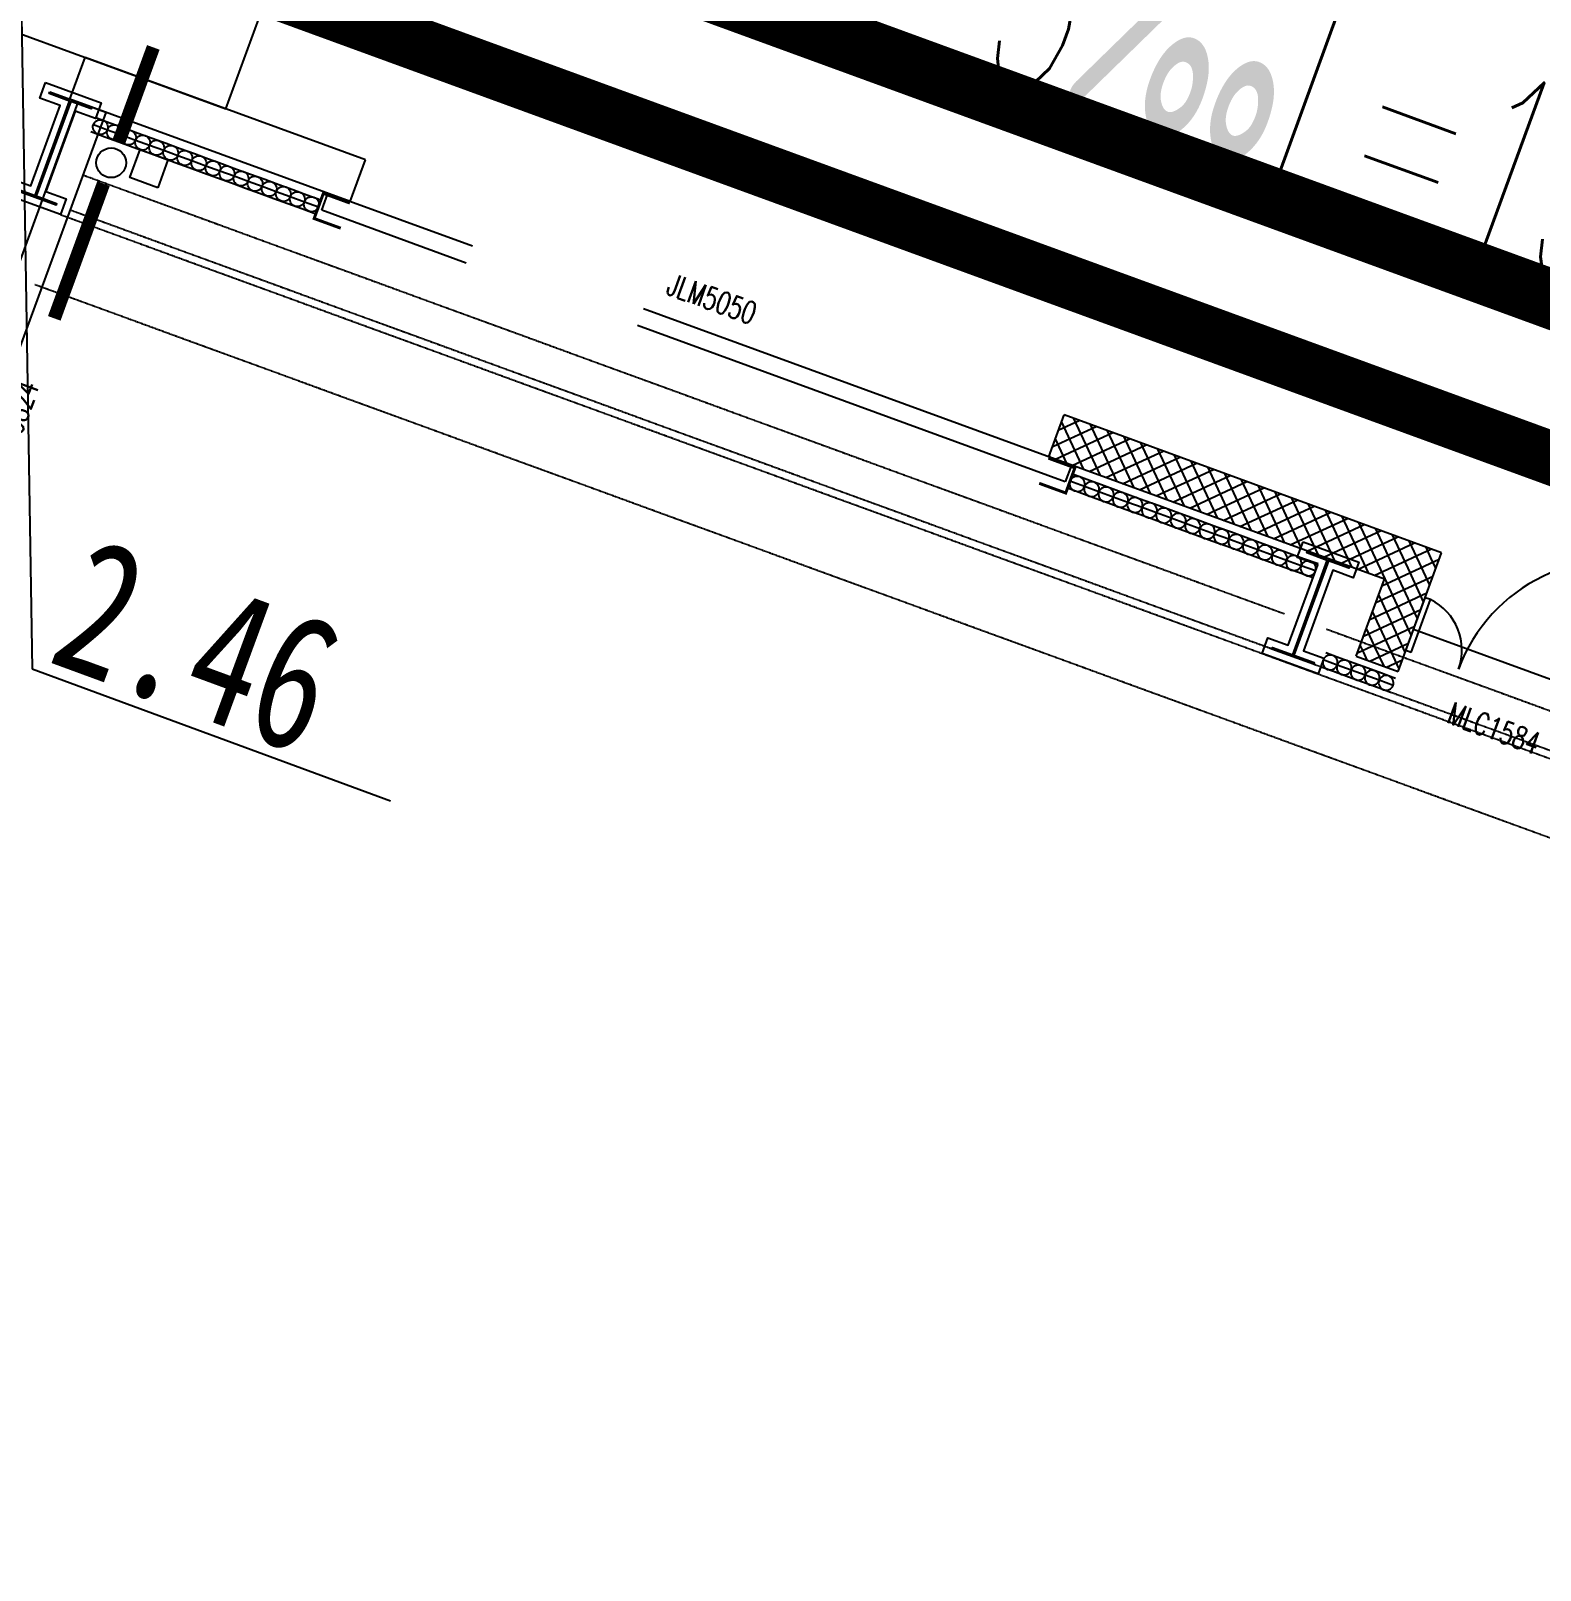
# Model space of a CAD drawing. Extents: x -111898 to 889894, y -2 to 1194865.
# Drawn here: x 583763 to 593909, y 946635 to 956987 of the extents above; entities that cross this region are included whole.
import ezdxf

# ---------------------------------------------------------------- set-up
doc = ezdxf.new("R2010")
doc.units = 0
doc.header["$LTSCALE"] = 10
doc.header["$MEASUREMENT"] = 0
doc.linetypes.add('10平面$0$10平面$0$DASH', pattern=[0.35, 0.25, -0.1])
doc.linetypes.add('10平面$0$DASH', pattern=[0.35, 0.25, -0.1])
doc.layers.get('Defpoints').update_dxf_attribs({"color": 210})
for name, color, linetype in [('0-WALL', 252, 'Continuous'), ('1-单体雨水', 131, 'Continuous'), ('10平面$0$10平面$0$WINDOW', 4, 'Continuous'), ('10平面$0$10平面$0$WINDOW_TEXT', 7, 'Continuous'), ('10平面$0$A-HRAIL', 173, 'Continuous'), ('10平面$0$A-SFCE', 30, 'Continuous'), ('10平面$0$AS-WALL', 40, 'Continuous'), ('10平面$0$PUB_HATCH', 8, 'Continuous'), ('GPS-ZF废水', 31, 'Continuous'), ('TEXT_污水', 2, 'Continuous'), ('VPIPE-雨水', 4, 'Continuous'), ('WALL', 252, 'Continuous'), ('建-门', 4, 'Continuous'), ('建-门窗编号', 7, 'Continuous'), ('污水标高', 2, 'Continuous')]:
    doc.layers.add(name, color=color, linetype=linetype)
doc.layers.add('GPS-ZF污水', color=2, linetype='TG_W', lineweight=60)
doc.styles.add('-宋体', font='', dxfattribs={"width": 0.75})
doc.styles.add('10平面$0$10平面$0$_TCH_WINDOW', font='SIMPLEX', dxfattribs={"height": 3.5, "bigfont": 'GBCBIG'})
doc.styles.add('_TWT_PIPEDN', font='SIMPLEX', dxfattribs={"width": 0.6, "height": 3, "bigfont": 'HZTXT'})
doc.styles.add('A-WIN-LABEL', font='SIMPLEX', dxfattribs={"bigfont": 'GBCBIG'})
doc.styles.add('TG_LINETYPE', font='SIMPLEX', dxfattribs={"width": 0.8, "height": 3.5, "bigfont": 'HZTXT'})
doc.styles.get('-宋体').set_extended_font_data('SimSun')
doc.linetypes.add('TG_W', pattern='A,2,-0.3,["W",TG_LINETYPE,S=0.1,R=0,X=-0.23,Y=-0.15],0', length=2.3)
pattern_1 = [(45, (60, 0), (-60.000061, 60.000061), []), (135, (60, 0), (-60.000061, -60.000061), [])]

# ---------------------------------------------------------------- blocks, each defined once
blk = doc.blocks.new('10平面$0$10平面$0$$DorLib2D$00000126')
at = {"color": 0, "linetype": 'Continuous'}
for p, q in [((-0.532, 0.5), (-0.532, 0.9)), ((0.532, 0.9), (0.532, 0.5))]:
    blk.add_line(p, q, dxfattribs=at)
at = {"color": 0, "linetype": '10平面$0$10平面$0$DASH'}
for p, q in [((-0.532, 0.9), (0.532, 0.9)), ((-0.532, 0.5), (0.532, 0.5))]:
    blk.add_line(p, q, dxfattribs=at)
blk = doc.blocks.new('10平面$0$DOOR2DLIB$SYSLIB$00000123')
at = {"color": 0}
for p, q in [((0.475, -0.0014), (0.475, 0.7521)), ((0.475, 0.7521), (0.5, 0.7521)), ((0.5, -0.0014), (0.5, 0.7521)), ((-0.5, 0), (-0.5, 0.252)), ((-0.475, 0.252), (-0.5, 0.252)), ((-0.475, 0), (-0.475, 0.252)), ((-0.475, 0), (-0.5, 0)), ((0.475, -0.0014), (0.5, -0.0014))]:
    blk.add_line(p, q, dxfattribs=at)
for centre, radius, start, end in [((0.5046, -0.0019), 0.7546, 92.24927, 179.72377), ((-0.5008, 0.0026), 0.2508, 359.78987, 84.09744)]:
    blk.add_arc(centre, radius, start, end, dxfattribs=at)
blk = doc.blocks.new('10平面$0$42343243')
at = {"layer": '10平面$0$PUB_HATCH'}
h = blk.add_hatch(dxfattribs=at)
h.set_pattern_fill('多孔材料', color=256, scale=30, style=0)
h.set_pattern_definition(pattern_1)
h.paths.add_polyline_path([(-254454, 1222870), (-254154, 1223170), (-256854, 1223170), (-256854, 1222870)])
h = blk.add_hatch(dxfattribs=at)
h.set_pattern_fill('多孔材料', color=256, scale=30, style=0)
h.set_pattern_definition(pattern_1)
h.paths.add_polyline_path([(-254454, 1222320), (-254154, 1222620), (-254154, 1223170), (-254454, 1222870)])
h = blk.add_hatch(dxfattribs=at)
h.set_pattern_fill('多孔材料', color=256, scale=30, style=0)
h.set_pattern_definition(pattern_1)
h.paths.add_polyline_path([(-254454, 1222320), (-254154, 1222320), (-254154, 1222620)])
at = {"layer": '10平面$0$10平面$0$WINDOW'}
blk.add_line((-252654, 1222620), (-254154, 1222620), dxfattribs=at)
at = {"layer": '10平面$0$AS-WALL'}
for p, q in [((-254154, 1223170), (-256854, 1223170)), ((-256854, 1222870), (-256854, 1223170)), ((-254154, 1222620), (-254154, 1223170)), ((-254454, 1222870), (-256854, 1222870)), ((-254454, 1222320), (-254454, 1222870)), ((-254154, 1222320), (-254154, 1222620)), ((-254454, 1222320), (-254154, 1222320))]:
    blk.add_line(p, q, dxfattribs=at)
at = {"layer": '10平面$0$10平面$0$WINDOW'}
ref = blk.add_blockref('10平面$0$DOOR2DLIB$SYSLIB$00000123', (-253404, 1222470), dxfattribs=dict(at, xscale=-1500, yscale=-1500, zscale=300, rotation=179.9999999999555))
ref.add_attrib('A', 'MLC1584', (-253737, 1222108), dxfattribs={"layer": '10平面$0$10平面$0$WINDOW_TEXT', "height": 148.8, "rotation": 360, "style": '10平面$0$10平面$0$_TCH_WINDOW', "width": 0.705882})
ref = blk.add_blockref('10平面$0$10平面$0$$DorLib2D$00000126', (-259354, 1223020), dxfattribs=dict(at, xscale=5000, yscale=300, zscale=300, rotation=179.9999999999992))
ref.add_attrib('A', 'JLM5050', (-259655, 1223016), dxfattribs={"layer": '10平面$0$10平面$0$WINDOW_TEXT', "height": 148.8, "rotation": 360, "style": '10平面$0$10平面$0$_TCH_WINDOW', "width": 0.705882})
blk = doc.blocks.new('10平面$0$3333')
at = {"layer": '10平面$0$A-SFCE', "const_width": 20}
blk.add_lwpolyline([(-227064, 766320), (-227064, 766510), (-227244, 766510), (-227244, 766320)], dxfattribs=at)
blk = doc.blocks.new('10平面$0$99平面图例外参$0$$LinePat$圆环')
for points in [[(0, 150), (300, 150)], [(0, 0), (300, 0)], [(0, -150), (300, -150)]]:
    blk.add_lwpolyline(points)
at = {"color": 0}
blk.add_circle((150, 0), 150, dxfattribs=at)
blk = doc.blocks.new('*U6267')
at = {"color": 0}
blk.add_lwpolyline([(500, 0), (500, 1000), (460, 1000), (460, 0)], close=True, dxfattribs=at)
blk.add_arc((500, 0), 1000, 90, 180, dxfattribs=at)
blk = doc.blocks.new('*U6266')
at = {"color": 0, "xscale": 0.001, "yscale": 0.001, "zscale": 0.001}
blk.add_blockref('*U6267', (0, 0), dxfattribs=at)

msp = doc.modelspace()

# ---------------------------------------------------------------- hatches: boundary and pattern name
at = {"layer": '0-WALL'}
h = msp.add_hatch(dxfattribs=at)
h.set_pattern_fill('草坪或沼泽', color=8, scale=400, angle=-0.200257)
h.set_pattern_definition([(359.79974, (-824318.4, 704905.5), (1605.5824, 1594.398), [240, -48, 64, -48, 240, -960]), (359.79974, (-824398.3, 704953.8), (1605.5824, 1594.398), [160, -120, 240, -120, 160, -800]), (359.79974, (-823836, 705591.9), (1605.5824, 1594.398), [200, -80, 200, -1120]), (359.79974, (-824634.9, 705914.7), (1605.5824, 1594.398), [80, -160, 80, -1280]), (89.79974, (-824474.9, 705914.1), (-1594.398, 1605.5824), [144, -1456]), (89.79974, (-823998.3, 704952.4), (-1594.398, 1605.5824), [160, -1440]), (89.79974, (-823596, 705591), (-1594.398, 1605.5824), [160, -1440]), (44.79974, (-823790.3, 704935.7), (5.5922, 1599.9902), [160, -2102.7417]), (134.79974, (-824206.3, 704937.2), (-1599.9902, 5.5922), [160, -2102.7417]), (63.23469, (-823838.3, 704943.9), (5.5922, 1599.99023), [160, -3417.7088]), (75.7635, (-823918.27, 704952.15), (5.59221, 1599.99023), [160, -6436.969]), (75.7635, (-823516.03, 705590.75), (5.59221, 1599.99023), [128, -6468.969]), (75.7635, (-824442.9, 705914), (5.59221, 1599.99023), [112, -6484.969]), (103.835987, (-824078.27, 704952.7), (5.59221, 1599.99023), [160, -6436.969]), (103.835987, (-823676.03, 705591.3), (5.59221, 1599.99023), [128, -6468.969]), (103.835987, (-824506.9, 705914.2), (5.59221, 1599.99023), [112, -6484.969]), (116.364795, (-824158.3, 704945), (5.5922, 1599.99023), [160, -3417.7069])])
edge = h.paths.add_edge_path()
edge.add_line((741503.08, 933538.38), (741712.87, 934018.57))
edge.add_line((741712.87, 934018.57), (745060.96, 941812.89))
edge.add_line((745060.96, 941812.89), (766890.86, 1001849.76))
edge.add_line((766890.86, 1001849.76), (760346.98, 1016169.02))
edge.add_line((760346.98, 1016169.02), (737579.78, 1026362.54))
edge.add_line((737579.78, 1026362.54), (720756.11, 1037729.77))
edge.add_line((720756.11, 1037729.77), (653654.65, 1067773.01))
edge.add_line((653654.65, 1067773.01), (467795.25, 820503.81))
edge.add_line((467795.25, 820503.81), (468143.58, 820404.89))
edge.add_line((468143.58, 820404.89), (647181.92, 1058601.18))
edge.add_line((647181.92, 1058601.18), (648464.56, 1058132.56))
edge.add_line((648464.56, 1058132.56), (650350.23, 1063296.8))
edge.add_line((650350.23, 1063296.8), (720796.15, 1037558.69))
edge.add_line((720796.15, 1037558.69), (718909.6, 1032395.07))
edge.add_line((718909.6, 1032395.07), (725484.49, 1029992.9))
edge.add_line((725484.49, 1029992.9), (726513.26, 1032808.65))
edge.add_line((726513.26, 1032808.65), (729331.07, 1031779.14))
edge.add_line((729331.07, 1031779.14), (728302.36, 1028963.46))
edge.add_line((728302.36, 1028963.46), (747084.56, 1022101.19))
edge.add_line((747084.56, 1022101.19), (755217.14, 1018452.95))
edge.add_arc((743028.5, 1006160.87), 17310.64, -14.619994, 45.242091, ccw=False)
edge.add_line((759778.64, 1001791.54), (760685.99, 1001458.08))
edge.add_line((760685.99, 1001458.08), (765094.65, 999847.31))
edge.add_line((765094.65, 999847.31), (740941.69, 933744.02))
edge.add_line((740941.69, 933744.02), (741503.08, 933538.38))

# ---------------------------------------------------------------- linework, layer by layer
msp.add_lwpolyline([(538866.53, 897594.94), (540564.37, 902241.95), (583454.23, 957054.5), (585074.39, 956462.56), (585689.2, 958145.32, 0.20332738), (578593.17, 954034.59), (536751.57, 898367.67)], format="xyb", close=True, dxfattribs=at)
at = {"layer": '1-单体雨水', "const_width": 90}
for points in [[(584586.63, 956874.97), (584354.66, 956240.04)], [(583920.89, 955052.8), (584251.7, 955958.26)]]:
    msp.add_lwpolyline(points, dxfattribs=at)
at = {"layer": 'Defpoints', "color": 1}
msp.add_lwpolyline([(584616.67, 955931.38), (584428.82, 956000.02), (584497.45, 956187.87), (584685.31, 956119.24)], close=True, dxfattribs=at)
at = {"layer": 'GPS-ZF废水', "const_width": 360}
msp.add_lwpolyline([(573207.68, 961703.12), (599738.62, 952009.77)], dxfattribs=at)
at = {"layer": 'GPS-ZF污水', "ltscale": 0.1, "const_width": 400}
msp.add_lwpolyline([(598111.14, 953674.05), (584232.25, 958744.84)], dxfattribs=at)
at = {"layer": 'VPIPE-雨水', "linetype": 'Continuous'}
msp.add_circle((584303.18, 956099.15), 100, dxfattribs=at)
at = {"layer": 'WALL', "color": 8}
for p, q in [((586013.66, 956119.39), (584128.68, 956808.09)), ((584079.13, 956506.79), (583495.73, 954910.03)), ((585910.71, 955837.61), (584025.73, 956526.3)), ((584266.98, 956438.16), (584079.13, 956506.79)), ((584266.98, 956438.16), (583683.59, 954841.4)), ((585910.71, 955837.61), (586013.66, 956119.39))]:
    msp.add_line(p, q, dxfattribs=at)
at = {"layer": 'WALL', "color": 8, "linetype": '10平面$0$DASH'}
for p, q in [((592190.3, 953064.2), (584112.56, 956015.49)), ((592104.5, 952829.38), (584026.76, 955780.67)), ((583962.64, 955750.86), (711046.19, 909319.6)), ((583791.05, 955281.23), (710874.6, 908849.97)), ((600643.75, 949975.65), (592472.08, 952961.25)), ((600557.96, 949740.83), (592386.29, 952726.43))]:
    msp.add_line(p, q, dxfattribs=at)
at = {"layer": 'WALL', "color": 8}
msp.add_lwpolyline([(584025.73, 956526.3), (584128.68, 956808.09)], dxfattribs=at)
for points in [[(583861.47, 956639.55), (584237.18, 956502.28), (584198.74, 956397.08), (584061.61, 956447.19), (583863.94, 955906.17), (584001.07, 955856.06), (583962.64, 955750.86), (583586.93, 955888.13), (583625.37, 955993.33), (583762.5, 955943.23), (583960.17, 956484.25), (583823.03, 956534.35)], [(583891.27, 956575.43), (584173.06, 956472.48), (584168.94, 956461.21), (584031.8, 956511.31), (583799.82, 955876.36), (583936.95, 955826.26), (583932.83, 955814.99), (583651.05, 955917.94), (583655.17, 955929.21), (583792.3, 955879.11), (584024.29, 956514.05), (583887.16, 956564.16)], [(592314.92, 953551), (592690.63, 953413.73), (592652.19, 953308.53), (592515.06, 953358.63), (592317.39, 952817.61), (592454.53, 952767.51), (592416.09, 952662.31), (592040.38, 952799.58), (592078.82, 952904.78), (592215.95, 952854.67), (592413.62, 953395.7), (592276.48, 953445.8)], [(592344.73, 953486.87), (592626.51, 953383.92), (592622.39, 953372.65), (592485.25, 953422.75), (592253.27, 952787.81), (592390.4, 952737.7), (592386.29, 952726.43), (592104.5, 952829.38), (592108.62, 952840.66), (592245.76, 952790.55), (592477.74, 953425.5), (592340.61, 953475.6)]]:
    msp.add_lwpolyline(points, close=True, dxfattribs=at)
at = {"layer": '污水标高', "color": 2}
for p, q in [((583668.69, 958950.75), (583772.73, 952695.37)), ((583772.73, 952695.37), (586181.13, 951809.24))]:
    msp.add_line(p, q, dxfattribs=at)

# ---------------------------------------------------------------- block references
at = {"layer": '10平面$0$A-HRAIL', "yscale": 0.3333333333333334, "zscale": 0.3333333333333333}
for p, xscale, rotation in [((584183.64, 956355.76), 0.3355865542526529, 339.9297114345931), ((584278.2, 956321.21), 0.3355865542526529, 339.9297114345931), ((584372.77, 956286.66), 0.3355865542526529, 339.9297114345931), ((584467.33, 956252.11), 0.3355865542526529, 339.9297114345931), ((584561.89, 956217.56), 0.3355865542526529, 339.9297114345931), ((584656.45, 956183.01), 0.3355865542526529, 339.9297114345931), ((584751.02, 956148.46), 0.3355865542526529, 339.9297114345931), ((584845.58, 956113.91), 0.3355865542526529, 339.9297114345931), ((584940.14, 956079.36), 0.3355865542526529, 339.9297114345931), ((585034.7, 956044.81), 0.3355865542526529, 339.9297114345931), ((585129.26, 956010.26), 0.3355865542526529, 339.9297114345931), ((585223.83, 955975.71), 0.3355865542526529, 339.9297114345931), ((585318.39, 955941.17), 0.3355865542526529, 339.9297114345931), ((585412.95, 955906.62), 0.3355865542526529, 339.9297114345931), ((585507.51, 955872.07), 0.3355865542526529, 339.9297114345931), ((585602.07, 955837.52), 0.3355865542526529, 339.9297114345931), ((590845.46, 953921.79), -0.3444737743800529, 339.929711434388), ((590942.52, 953886.33), -0.3444737743800529, 339.929711434388), ((591039.59, 953850.87), -0.3444737743800529, 339.929711434388), ((591136.66, 953815.4), -0.3444737743800529, 339.929711434388), ((591233.72, 953779.94), -0.3444737743800529, 339.929711434388), ((591330.79, 953744.47), -0.3444737743800529, 339.929711434388), ((591427.86, 953709.01), -0.3444737743800529, 339.929711434388), ((591524.92, 953673.55), -0.3444737743800529, 339.929711434388), ((591621.99, 953638.08), -0.3444737743800529, 339.929711434388), ((591719.05, 953602.62), -0.3444737743800529, 339.929711434388), ((591816.12, 953567.15), -0.3444737743800529, 339.929711434388), ((591913.19, 953531.69), -0.3444737743800529, 339.929711434388), ((592010.25, 953496.22), -0.3444737743800529, 339.929711434388), ((592107.32, 953460.76), -0.3444737743800529, 339.929711434388), ((592204.39, 953425.3), -0.3444737743800529, 339.929711434388), ((592301.45, 953389.83), -0.3444737743800529, 339.929711434388), ((592398.52, 953354.37), -0.3444737743800529, 339.929711434388), ((592544.34, 952721.92), -0.3333327849077565, 339.9297114345931), ((592638.26, 952687.6), -0.3333327849077565, 339.9297114345931), ((592732.19, 952653.29), -0.3333327849077565, 339.9297114345931), ((592826.12, 952618.97), -0.3333327849077565, 339.9297114345931), ((592920.04, 952584.65), -0.3333327849077565, 339.9297114345931)]:
    msp.add_blockref('10平面$0$99平面图例外参$0$$LinePat$圆环', p, dxfattribs=dict(at, xscale=xscale, rotation=rotation))
at = {"layer": '10平面$0$A-SFCE', "rotation": 69.9297114345931}
msp.add_blockref('10平面$0$3333', (1383613.44, 906122.96), dxfattribs=at)
at = {"layer": '10平面$0$A-SFCE', "xscale": -1, "rotation": 249.9297114345931}
msp.add_blockref('10平面$0$3333', (-51258.08, 1430367.82), dxfattribs=at)
at = {"layer": 'WALL', "rotation": 339.9297114345931}
msp.add_blockref('10平面$0$42343243', (412207.54, -282631.55), dxfattribs=at)
at = {"layer": '建-门'}
ref = msp.add_blockref('*U6266', (583452.39, 954500.01), dxfattribs=dict(at, xscale=800, yscale=-800, zscale=200, rotation=249.9297114820112))
ref.add_attrib('A', 'M0824', (583660.39, 954160.51), dxfattribs={"layer": '建-门窗编号', "height": 148.75, "rotation": 69.929711, "style": 'A-WIN-LABEL', "width": 0.705882})

# ---------------------------------------------------------------- texts
at = {"layer": 'TEXT_污水', "style": '_TWT_PIPEDN'}
for s, height, width, p in [('‰', 1750, 0.6, (590721.47, 956507.02)), ('3', 1225, 0.557143, (590110.94, 956730.08)), ('L=15.98', 1225, 0.557143, (592030.76, 956028.66))]:
    msp.add_text(s, height=height, rotation=339.929713, dxfattribs=dict(at, width=width)).set_placement(p)
at = {"layer": '污水标高', "color": 2, "style": '-宋体', "width": 0.75}
msp.add_text('2.46', height=906.329, rotation=339.799744, dxfattribs=at).set_placement((583862.07, 952749.96))

doc.saveas('drawing.dxf')
